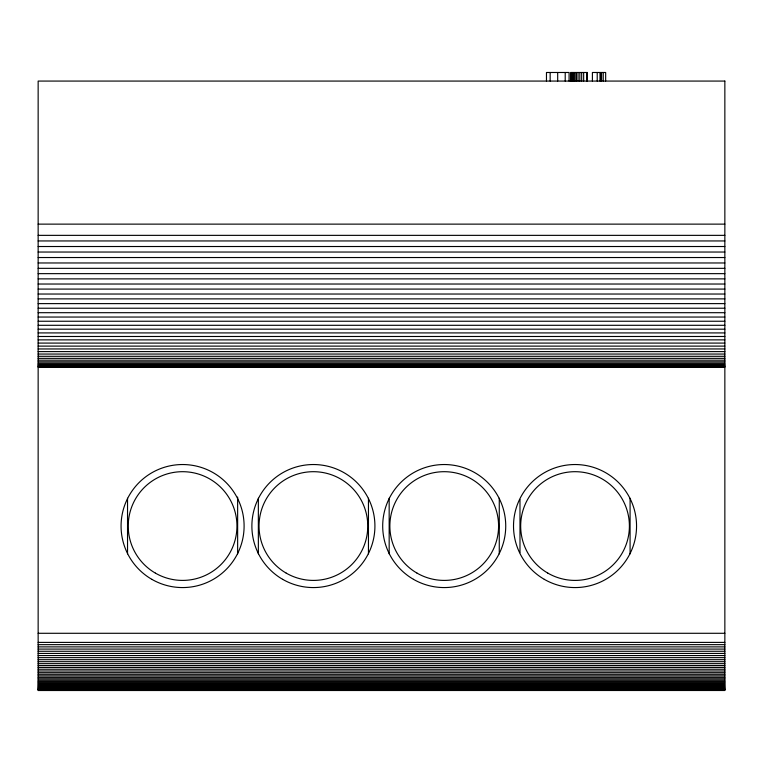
<?xml version="1.0" encoding="UTF-8"?>
<svg xmlns="http://www.w3.org/2000/svg" width="763" height="763" viewBox="0 0 763 763"><rect width="100%" height="100%" fill="white"/><g stroke="black" fill="none" stroke-linecap="round" stroke-linejoin="round"><path stroke-width="1.14" d="M38.15 224.131L724.85 224.131M38.15 235.357L724.85 235.357M38.15 240.946L724.85 240.946M38.15 246.516L724.85 246.516M38.15 252.038L724.85 252.038M38.15 257.532L724.85 257.532M38.15 262.968L724.85 262.968M38.15 268.338L724.85 268.338M38.15 273.65L724.85 273.65M38.15 278.876L724.85 278.876M38.15 284.027L724.85 284.027M38.15 289.082L724.85 289.082M38.15 294.032L724.85 294.032M38.15 298.877L724.85 298.877M38.15 303.617L724.85 303.617M38.15 308.223L724.85 308.223M38.15 312.696L724.85 312.696M38.15 317.046L724.85 317.046M38.15 321.242L724.85 321.242M38.15 325.296L724.85 325.296M38.15 329.187L724.85 329.187M38.15 332.916L724.85 332.916M38.15 336.483L724.85 336.483M38.15 339.869L724.85 339.869M38.15 343.083L724.85 343.083M38.15 346.116L724.85 346.116M38.15 348.949L724.85 348.949M38.15 351.6L724.85 351.6M38.15 354.051L724.85 354.051M38.15 356.302L724.85 356.302M38.15 358.352L724.85 358.352M38.15 360.193L724.85 360.193M38.15 361.824L724.85 361.824M38.15 363.245L724.85 363.245M38.15 364.447L724.85 364.447M38.15 365.429L724.85 365.429M38.15 366.202L724.85 366.202M38.15 366.755L724.85 366.755M38.15 367.194L724.85 367.194M38.15 633.29L724.85 633.29M38.15 642.398L724.85 642.398M38.15 644.649L724.85 644.649M38.15 646.881L724.85 646.881M38.15 649.084L724.85 649.084M38.15 651.268L724.85 651.268M38.15 653.424L724.85 653.424M38.15 655.551L724.85 655.551M38.15 657.639L724.85 657.639M38.15 659.69L724.85 659.69M38.15 661.693L724.85 661.693M38.15 663.657L724.85 663.657M38.15 665.574L724.85 665.574M38.15 667.434L724.85 667.434M38.15 669.237L724.85 669.237M38.15 670.992L724.85 670.992M38.15 672.68L724.85 672.68M38.15 674.301L724.85 674.301M38.15 675.865L724.85 675.865M38.15 677.363L724.85 677.363M38.15 678.784L724.85 678.784M38.15 680.138L724.85 680.138M38.15 681.407L724.85 681.407M38.15 682.608L724.85 682.608M38.15 683.724L724.85 683.724M38.15 684.764L724.85 684.764M38.15 685.727L724.85 685.727M38.15 686.595L724.85 686.595M38.15 687.387L724.85 687.387M38.15 688.092L724.85 688.092M38.15 688.703L724.85 688.703M38.15 689.227L724.85 689.227M38.15 689.666L724.85 689.666M38.15 690.019L724.85 690.019M630.085 498.239L630.085 553.862M605.66 81.069L605.66 72.485L592.403 72.485L592.403 81.069M603.237 72.485L603.237 81.069M601.54 72.485L601.54 81.069M600.958 72.485L600.958 81.069M600.51 72.485L600.51 81.069M600.052 72.485L600.052 81.069M597.219 72.485L597.219 81.069M587.376 81.069L587.376 72.485L570.581 72.485L570.581 81.069M586.804 72.485L586.804 81.069M586.604 72.485L586.604 81.069M583.657 72.485L583.657 81.069M581.692 72.485L581.692 81.069M579.832 72.485L579.832 81.069M578.03 72.485L578.03 81.069M576.437 72.485L576.437 81.069M575.054 72.485L575.054 81.069M573.871 72.485L573.871 81.069M572.927 72.485L572.927 81.069M572.26 72.485L572.26 81.069M571.849 72.485L571.716 81.069M569.084 81.069L569.084 72.485L546.47 72.485L546.47 81.069M565.211 72.485L565.211 81.069M557.686 72.485L557.686 81.069M550.161 72.485L550.161 81.069M519.985 499.422L519.985 552.679M499.269 498.239L499.269 553.862M389.168 498.239L389.168 553.862M368.453 498.239L368.453 553.862M258.352 498.239L258.352 553.862M237.636 497.056L237.636 553.862M127.535 498.239L127.535 553.862M724.85 81.069L38.15 81.069L38.15 690.515L724.85 690.496L724.85 81.069M413.46 579.327A61.517 61.517 0 0 0 505.735 526.05A61.517 61.517 0 0 0 413.46 472.774A61.517 61.517 0 0 0 413.46 579.327M544.277 579.327A61.517 61.517 0 0 0 636.552 526.05A61.517 61.517 0 0 0 544.277 472.774A61.517 61.517 0 0 0 544.277 579.327M282.644 579.327A61.517 61.517 0 0 0 374.919 526.05A61.517 61.517 0 0 0 282.644 472.774A61.517 61.517 0 0 0 282.644 579.327M151.827 579.327A61.517 61.517 0 0 0 244.103 526.05A61.517 61.517 0 0 0 151.827 472.774A61.517 61.517 0 0 0 151.827 579.327M547.853 573.127A54.364 54.364 0 0 0 629.399 526.05A54.364 54.364 0 0 0 547.853 478.973A54.364 54.364 0 0 0 547.853 573.127M155.404 573.127A54.364 54.364 0 0 0 236.95 526.05A54.364 54.364 0 0 0 155.404 478.973A54.364 54.364 0 0 0 155.404 573.127M286.22 573.127A54.364 54.364 0 0 0 367.766 526.05A54.364 54.364 0 0 0 286.22 478.973A54.364 54.364 0 0 0 286.22 573.127M417.037 573.127A54.364 54.364 0 0 0 498.582 526.05A54.364 54.364 0 0 0 417.037 478.973A54.364 54.364 0 0 0 417.037 573.127"/></g></svg>
